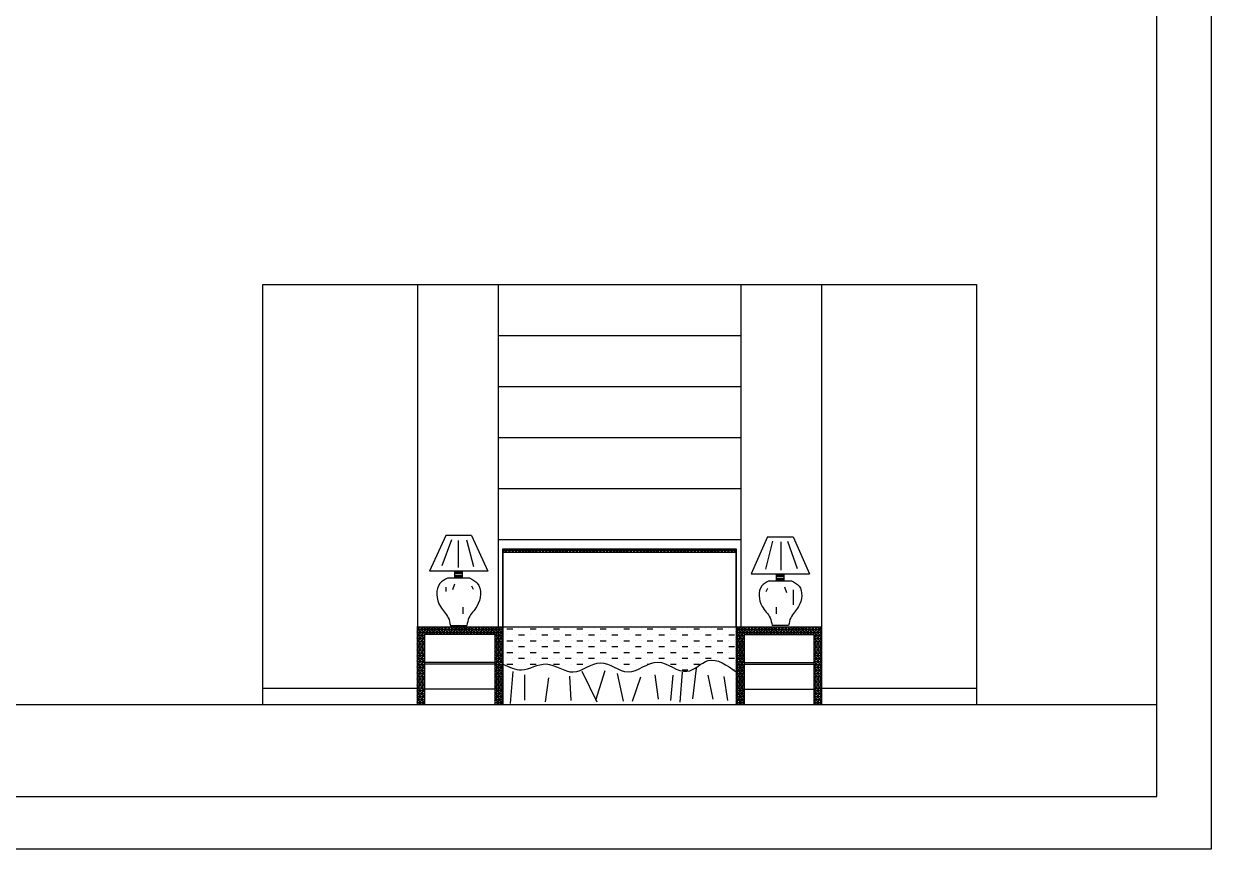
# Model space of a CAD drawing. Header units: inches. Extents: x 8.9 to 51.4, y 11.8 to 36.6.
# Drawn here: x 22.56 to 29.92, y 11.83 to 16.94 of the extents above; entities that cross this region are included whole.
import ezdxf

# ---------------------------------------------------------------- set-up
doc = ezdxf.new("R2010")
doc.units = ezdxf.units.IN
doc.header["$MEASUREMENT"] = 0
for name, color, linetype in [('02', 2, 'Continuous'), ('1', 1, 'Continuous'), ('4', 4, 'Continuous'), ('8', 8, 'Continuous'), ('kadrbm', 4, 'Continuous')]:
    doc.layers.add(name, color=color, linetype=linetype)

# ---------------------------------------------------------------- blocks, each defined once
blk = doc.blocks.new('kadrbm')
at = {"layer": 'kadrbm', "color": 4}
blk.add_lwpolyline([(0, 0), (0, 24.7972), (21, 24.7972), (21, 0), (0, 0)], close=True, dxfattribs=at)
blk.add_lwpolyline([(20.6631, 0.3257), (20.6631, 24.4603), (0.3369, 24.4603), (0.3369, 0.3257), (20.6631, 0.3257)], dxfattribs=at)

msp = doc.modelspace()

# ---------------------------------------------------------------- hatches: boundary and pattern name
at = {"layer": '8'}
h = msp.add_hatch(dxfattribs=at)
h.set_pattern_fill('NET3', color=256, scale=0.144585, style=0)
h.set_pattern_definition([(0, (-32.349599, 24.434477), (0, 0.018073125), []), (60, (-32.349599, 24.434477), (-0.0156517854, 0.0090365625), []), (120, (-32.349599, 24.434477), (-0.0156517854, -0.0090365625), [])])
h.paths.add_polyline_path([(25.5308, 13.6884), (25.5308, 13.6691), (26.9767, 13.6691), (26.9767, 13.6884)])
h = msp.add_hatch(dxfattribs=at)
h.set_pattern_fill('NET3', color=256, scale=0.144585, style=0)
h.set_pattern_definition([(0, (63.460455, -21.202275), (0, 0.018073125), []), (60, (63.460455, -21.202275), (-0.0156517854, 0.0090365625), []), (120, (63.460455, -21.202275), (-0.0156517854, -0.0090365625), [])])
h.paths.add_polyline_path([(25.4826, 13.1583), (25.4826, 12.7245), (25.5308, 12.7245), (25.5308, 13.2065), (25.0007, 13.2065), (25.0007, 12.7245), (25.0489, 12.7245), (25.0489, 13.1583)])
h.paths.add_polyline_path([(27.4586, 13.1583), (27.4586, 12.7245), (27.5068, 12.7245), (27.5068, 13.2065), (26.9767, 13.2065), (26.9767, 12.7245), (27.0249, 12.7245), (27.0249, 13.1583)])

# ---------------------------------------------------------------- linework, layer by layer
at = {"layer": '02'}
for p, q in [((25.2128, 13.7451), (25.1529, 13.5842)), ((25.2554, 13.741), (25.2554, 13.5731)), ((25.3071, 13.7451), (25.3497, 13.5802)), ((27.2004, 13.7367), (27.1578, 13.5635)), ((27.2521, 13.7327), (27.2521, 13.5564)), ((27.2947, 13.7367), (27.3546, 13.5676)), ((25.5308, 13.6691), (26.9767, 13.6691)), ((25.2807, 13.5438), (25.2345, 13.5438)), ((25.2807, 13.5361), (25.2345, 13.5361)), ((25.2321, 13.4697), (25.2199, 13.4352)), ((25.2807, 13.5235), (25.2345, 13.5233)), ((25.2807, 13.5158), (25.2345, 13.5156)), ((25.3366, 13.4596), (25.3467, 13.4403)), ((27.2268, 13.5271), (27.2731, 13.5271)), ((27.2268, 13.5194), (27.2731, 13.5194)), ((27.2268, 13.5069), (27.2731, 13.5067)), ((27.2268, 13.4992), (27.2731, 13.4989)), ((25.1783, 13.4514), (25.1783, 13.4251)), ((27.171, 13.4429), (27.1608, 13.4236)), ((27.2754, 13.453), (27.2876, 13.4186)), ((27.3292, 13.4348), (27.3292, 13.3418)), ((25.2838, 13.3276), (25.2828, 13.286)), ((27.2237, 13.3276), (27.2247, 13.286)), ((25.5567, 13.193), (25.5928, 13.193)), ((25.629, 13.193), (25.629, 13.193)), ((25.6651, 13.193), (25.6651, 13.193)), ((25.7013, 13.193), (25.7374, 13.193)), ((25.7736, 13.193), (25.7736, 13.193)), ((25.8097, 13.193), (25.8097, 13.193)), ((25.8459, 13.193), (25.882, 13.193)), ((25.9182, 13.193), (25.9182, 13.193)), ((25.9543, 13.193), (25.9543, 13.193)), ((25.9904, 13.193), (26.0266, 13.193)), ((26.0627, 13.193), (26.0627, 13.193)), ((26.0989, 13.193), (26.0989, 13.193)), ((26.135, 13.193), (26.1712, 13.193)), ((26.2073, 13.193), (26.2073, 13.193)), ((26.2435, 13.193), (26.2435, 13.193)), ((26.2796, 13.193), (26.3158, 13.193)), ((26.3519, 13.193), (26.3519, 13.193)), ((26.3881, 13.193), (26.3881, 13.193)), ((26.4242, 13.193), (26.4603, 13.193)), ((26.4965, 13.193), (26.4965, 13.193)), ((26.5326, 13.193), (26.5326, 13.193)), ((26.5688, 13.193), (26.6049, 13.193)), ((26.6411, 13.193), (26.6411, 13.193)), ((26.6772, 13.193), (26.6772, 13.193)), ((26.7134, 13.193), (26.7495, 13.193)), ((26.7857, 13.193), (26.7857, 13.193)), ((26.8218, 13.193), (26.8218, 13.193)), ((26.858, 13.193), (26.8941, 13.193)), ((26.9303, 13.193), (26.9303, 13.193)), ((26.9664, 13.193), (26.9664, 13.193)), ((25.4826, 13.1583), (25.0489, 13.1583)), ((25.0489, 12.7245), (25.0489, 13.1583)), ((25.4826, 13.1583), (25.4826, 12.7245)), ((25.5567, 13.1568), (25.5567, 13.1568)), ((25.5567, 13.1207), (25.5928, 13.1207)), ((25.5928, 13.1568), (25.5928, 13.1568)), ((25.629, 13.1568), (25.6651, 13.1568)), ((25.629, 13.1207), (25.629, 13.1207)), ((25.6651, 13.1207), (25.6651, 13.1207)), ((25.7013, 13.1568), (25.7013, 13.1568)), ((25.7013, 13.1207), (25.7374, 13.1207)), ((25.7374, 13.1568), (25.7374, 13.1568)), ((25.7736, 13.1568), (25.8097, 13.1568)), ((25.7736, 13.1207), (25.7736, 13.1207)), ((25.8097, 13.1207), (25.8097, 13.1207)), ((25.8459, 13.1568), (25.8459, 13.1568)), ((25.8459, 13.1207), (25.882, 13.1207)), ((25.882, 13.1568), (25.882, 13.1568)), ((25.9182, 13.1568), (25.9543, 13.1568)), ((25.9182, 13.1207), (25.9182, 13.1207)), ((25.9543, 13.1207), (25.9543, 13.1207)), ((25.9904, 13.1568), (25.9904, 13.1568)), ((25.9904, 13.1207), (26.0266, 13.1207)), ((26.0266, 13.1568), (26.0266, 13.1568)), ((26.0627, 13.1568), (26.0989, 13.1568)), ((26.0627, 13.1207), (26.0627, 13.1207)), ((26.0989, 13.1207), (26.0989, 13.1207)), ((26.135, 13.1568), (26.135, 13.1568)), ((26.135, 13.1207), (26.1712, 13.1207)), ((26.1712, 13.1568), (26.1712, 13.1568)), ((26.2073, 13.1568), (26.2435, 13.1568)), ((26.2073, 13.1207), (26.2073, 13.1207)), ((26.2435, 13.1207), (26.2435, 13.1207)), ((26.2796, 13.1568), (26.2796, 13.1568)), ((26.2796, 13.1207), (26.3158, 13.1207)), ((26.3158, 13.1568), (26.3158, 13.1568)), ((26.3519, 13.1568), (26.3881, 13.1568)), ((26.3519, 13.1207), (26.3519, 13.1207)), ((26.3881, 13.1207), (26.3881, 13.1207)), ((26.4242, 13.1568), (26.4242, 13.1568)), ((26.4242, 13.1207), (26.4603, 13.1207)), ((26.4603, 13.1568), (26.4603, 13.1568)), ((26.4965, 13.1568), (26.5326, 13.1568)), ((26.4965, 13.1207), (26.4965, 13.1207)), ((26.5326, 13.1207), (26.5326, 13.1207)), ((26.5688, 13.1568), (26.5688, 13.1568)), ((26.5688, 13.1207), (26.6049, 13.1207)), ((26.6049, 13.1568), (26.6049, 13.1568)), ((26.6411, 13.1568), (26.6772, 13.1568)), ((26.6411, 13.1207), (26.6411, 13.1207)), ((26.6772, 13.1207), (26.6772, 13.1207)), ((26.7134, 13.1568), (26.7134, 13.1568)), ((26.7134, 13.1207), (26.7495, 13.1207)), ((26.7495, 13.1568), (26.7495, 13.1568)), ((26.7857, 13.1568), (26.8218, 13.1568)), ((26.7857, 13.1207), (26.7857, 13.1207)), ((26.8218, 13.1207), (26.8218, 13.1207)), ((26.858, 13.1568), (26.858, 13.1568)), ((26.858, 13.1207), (26.8941, 13.1207)), ((26.8941, 13.1568), (26.8941, 13.1568)), ((26.9303, 13.1568), (26.9664, 13.1568)), ((26.9303, 13.1207), (26.9303, 13.1207)), ((26.9664, 13.1207), (26.9664, 13.1207)), ((27.0249, 13.1583), (27.4586, 13.1583)), ((27.0249, 13.1583), (27.0249, 12.7245)), ((27.4586, 12.7245), (27.4586, 13.1583)), ((25.5567, 13.0846), (25.5567, 13.0846)), ((25.5567, 13.0484), (25.5928, 13.0484)), ((25.5928, 13.0846), (25.5928, 13.0846)), ((25.629, 13.0846), (25.6651, 13.0846)), ((25.629, 13.0484), (25.629, 13.0484)), ((25.6651, 13.0484), (25.6651, 13.0484)), ((25.7013, 13.0846), (25.7013, 13.0846)), ((25.7013, 13.0484), (25.7374, 13.0484)), ((25.7374, 13.0846), (25.7374, 13.0846)), ((25.7736, 13.0846), (25.8097, 13.0846)), ((25.7736, 13.0484), (25.7736, 13.0484)), ((25.8097, 13.0484), (25.8097, 13.0484)), ((25.8459, 13.0846), (25.8459, 13.0846)), ((25.8459, 13.0484), (25.882, 13.0484)), ((25.882, 13.0846), (25.882, 13.0846)), ((25.9182, 13.0846), (25.9543, 13.0846)), ((25.9182, 13.0484), (25.9182, 13.0484)), ((25.9543, 13.0484), (25.9543, 13.0484)), ((25.9904, 13.0846), (25.9904, 13.0846)), ((25.9904, 13.0484), (26.0266, 13.0484)), ((26.0266, 13.0846), (26.0266, 13.0846)), ((26.0627, 13.0846), (26.0989, 13.0846)), ((26.0627, 13.0484), (26.0627, 13.0484)), ((26.0989, 13.0484), (26.0989, 13.0484)), ((26.135, 13.0846), (26.135, 13.0846)), ((26.135, 13.0484), (26.1712, 13.0484)), ((26.1712, 13.0846), (26.1712, 13.0846)), ((26.2073, 13.0846), (26.2435, 13.0846)), ((26.2073, 13.0484), (26.2073, 13.0484)), ((26.2435, 13.0484), (26.2435, 13.0484)), ((26.2796, 13.0846), (26.2796, 13.0846)), ((26.2796, 13.0484), (26.3158, 13.0484)), ((26.3158, 13.0846), (26.3158, 13.0846)), ((26.3519, 13.0846), (26.3881, 13.0846)), ((26.3519, 13.0484), (26.3519, 13.0484)), ((26.3881, 13.0484), (26.3881, 13.0484)), ((26.4242, 13.0846), (26.4242, 13.0846)), ((26.4242, 13.0484), (26.4603, 13.0484)), ((26.4603, 13.0846), (26.4603, 13.0846)), ((26.4965, 13.0846), (26.5326, 13.0846)), ((26.4965, 13.0484), (26.4965, 13.0484)), ((26.5326, 13.0484), (26.5326, 13.0484)), ((26.5688, 13.0846), (26.5688, 13.0846)), ((26.5688, 13.0484), (26.6049, 13.0484)), ((26.6049, 13.0846), (26.6049, 13.0846)), ((26.6411, 13.0846), (26.6772, 13.0846)), ((26.6411, 13.0484), (26.6411, 13.0484)), ((26.6772, 13.0484), (26.6772, 13.0484)), ((26.7134, 13.0846), (26.7134, 13.0846)), ((26.7134, 13.0484), (26.7495, 13.0484)), ((26.7495, 13.0846), (26.7495, 13.0846)), ((26.7857, 13.0846), (26.8218, 13.0846)), ((26.7857, 13.0484), (26.7857, 13.0484)), ((26.8218, 13.0484), (26.8218, 13.0484)), ((26.858, 13.0846), (26.858, 13.0846)), ((26.858, 13.0484), (26.8941, 13.0484)), ((26.8941, 13.0846), (26.8941, 13.0846)), ((26.9303, 13.0846), (26.9664, 13.0846)), ((26.9303, 13.0484), (26.9303, 13.0484)), ((26.9664, 13.0484), (26.9664, 13.0484)), ((25.4826, 12.9848), (25.0489, 12.9848)), ((25.4826, 12.9751), (25.0489, 12.9751)), ((25.5567, 13.0123), (25.5567, 13.0123)), ((25.5567, 12.9761), (25.5928, 12.9761)), ((25.5928, 13.0123), (25.5928, 13.0123)), ((25.629, 13.0123), (25.6651, 13.0123)), ((25.629, 12.9761), (25.629, 12.9761)), ((25.6651, 12.9761), (25.6651, 12.9761)), ((25.7013, 13.0123), (25.7013, 13.0123)), ((25.7013, 12.9761), (25.7374, 12.9761)), ((25.7374, 13.0123), (25.7374, 13.0123)), ((25.7736, 13.0123), (25.8097, 13.0123)), ((25.7736, 12.9761), (25.7736, 12.9761)), ((25.8097, 12.9761), (25.8097, 12.9761)), ((25.8459, 13.0123), (25.8459, 13.0123)), ((25.8459, 12.9761), (25.882, 12.9761)), ((25.882, 13.0123), (25.882, 13.0123)), ((25.9182, 13.0123), (25.9543, 13.0123)), ((25.9182, 12.9761), (25.9182, 12.9761)), ((25.9543, 12.9761), (25.9543, 12.9761)), ((25.9904, 13.0123), (25.9904, 13.0123)), ((25.9904, 12.9761), (26.0266, 12.9761)), ((26.0266, 13.0123), (26.0266, 13.0123)), ((26.0627, 13.0123), (26.0989, 13.0123)), ((26.0627, 12.9761), (26.0627, 12.9761)), ((26.0989, 12.9761), (26.0989, 12.9761)), ((26.135, 13.0123), (26.135, 13.0123)), ((26.1712, 13.0123), (26.1712, 13.0123)), ((26.2073, 13.0123), (26.2435, 13.0123)), ((26.2073, 12.9761), (26.2073, 12.9761)), ((26.2435, 12.9761), (26.2435, 12.9761)), ((26.2796, 13.0123), (26.2796, 13.0123)), ((26.2796, 12.9761), (26.3158, 12.9761)), ((26.3158, 13.0123), (26.3158, 13.0123)), ((26.3519, 13.0123), (26.3881, 13.0123)), ((26.3519, 12.9761), (26.3519, 12.9761)), ((26.3881, 12.9761), (26.3881, 12.9761)), ((26.4242, 13.0123), (26.4242, 13.0123)), ((26.4242, 12.9761), (26.4381, 12.9761)), ((26.4603, 13.0123), (26.4603, 13.0123)), ((26.4965, 13.0123), (26.5326, 13.0123)), ((26.5688, 13.0123), (26.5688, 13.0123)), ((26.5688, 12.9761), (26.6049, 12.9761)), ((26.6049, 13.0123), (26.6049, 13.0123)), ((26.6411, 13.0123), (26.6772, 13.0123)), ((26.6411, 12.9761), (26.6411, 12.9761)), ((26.6772, 12.9761), (26.6772, 12.9761)), ((26.729, 12.9513), (26.7056, 12.7616)), ((26.7134, 13.0123), (26.7134, 13.0123)), ((26.7134, 12.9761), (26.7495, 12.9761)), ((26.7495, 13.0123), (26.7495, 13.0123)), ((26.7857, 13.0123), (26.8218, 13.0123)), ((26.858, 13.0123), (26.858, 13.0123)), ((26.8941, 13.0123), (26.8941, 13.0123)), ((26.9303, 13.0123), (26.9664, 13.0123)), ((26.9303, 12.9761), (26.9303, 12.9761)), ((26.9664, 12.9761), (26.9664, 12.9761)), ((27.0249, 12.9848), (27.4586, 12.9848)), ((27.0249, 12.9751), (27.4586, 12.9751)), ((25.5941, 12.9298), (25.5765, 12.7323)), ((25.6646, 12.9102), (25.6665, 12.7519)), ((25.8133, 12.8907), (25.7937, 12.7421)), ((25.9444, 12.9005), (25.9522, 12.7499)), ((26.0207, 12.9318), (26.1127, 12.7421)), ((26.1635, 12.9337), (26.1048, 12.7499)), ((26.2398, 12.9181), (26.277, 12.746)), ((26.3846, 12.8946), (26.3318, 12.744)), ((26.4727, 12.9102), (26.4942, 12.7577)), ((26.5842, 12.9063), (26.5705, 12.7499)), ((26.6424, 12.9254), (26.6267, 12.7396)), ((26.6411, 12.94), (26.6772, 12.94)), ((26.8014, 12.9063), (26.8308, 12.7577)), ((26.8993, 12.8985), (26.9227, 12.7499)), ((26.9591, 12.94), (26.9664, 12.94))]:
    msp.add_line(p, q, dxfattribs=at)
msp.add_spline([(25.5308, 12.976), (25.6471, 12.9402), (25.7992, 12.9768), (25.9678, 12.9274), (26.1364, 12.9841), (26.3069, 12.9274), (26.4919, 12.9878), (26.6715, 12.931), (26.8035, 12.997), (26.9768, 12.9272)], degree=3, dxfattribs=at)
at = {"layer": '1'}
for p, q in [((24.0452, 15.3245), (28.4652, 15.3245)), ((24.0452, 12.7245), (24.0452, 15.3245)), ((25.0052, 12.7245), (25.0052, 15.3245)), ((25.5052, 12.7245), (25.5052, 15.3245)), ((27.0052, 15.3245), (27.0052, 12.7245)), ((27.5052, 15.3245), (27.5052, 12.7245)), ((28.4652, 15.3245), (28.4652, 12.7245)), ((25.5052, 15.009), (27.0052, 15.009)), ((25.5052, 14.6934), (27.0052, 14.6934)), ((25.5052, 14.3778), (27.0052, 14.3778)), ((25.5052, 14.0623), (27.0052, 14.0623)), ((25.178, 13.7714), (25.0764, 13.5515)), ((25.3372, 13.7714), (25.178, 13.7714)), ((25.3372, 13.7714), (25.4388, 13.5515)), ((27.1704, 13.7631), (27.0687, 13.5348)), ((27.1704, 13.7631), (27.3295, 13.7631)), ((27.3295, 13.7631), (27.4311, 13.5348)), ((25.5052, 13.7467), (27.0052, 13.7467)), ((25.5308, 13.6884), (26.9767, 13.6884)), ((25.5308, 13.6884), (25.5308, 12.7245)), ((25.5308, 13.2065), (25.5308, 13.6884)), ((26.9767, 13.6884), (26.9767, 12.7245)), ((26.9767, 13.2065), (26.9767, 13.6884)), ((25.4388, 13.5515), (25.0764, 13.5515)), ((25.2345, 13.508), (25.2345, 13.5515)), ((25.2807, 13.508), (25.2807, 13.5515)), ((27.0687, 13.5348), (27.4311, 13.5348)), ((27.2268, 13.4913), (27.2268, 13.5348)), ((27.2731, 13.4913), (27.2731, 13.5348)), ((25.3263, 13.5083), (25.1888, 13.5077)), ((25.3263, 13.5083), (25.3263, 13.5083)), ((27.1812, 13.4917), (27.1812, 13.4917)), ((27.1812, 13.4917), (27.3187, 13.491)), ((25.0007, 13.2065), (27.5068, 13.2065)), ((25.0007, 13.2065), (25.0007, 12.7245)), ((25.2065, 13.2148), (25.3087, 13.2148)), ((27.301, 13.2148), (27.1988, 13.2148)), ((25.0052, 12.8245), (24.0452, 12.8245)), ((25.4826, 12.8209), (25.0489, 12.8209)), ((27.0249, 12.8209), (27.4586, 12.8209)), ((28.4652, 12.8245), (27.5052, 12.8245)), ((28.4652, 12.7245), (24.0452, 12.7245))]:
    msp.add_line(p, q, dxfattribs=at)
for points in [[(25.1888, 13.5077), (25.1418, 13.4754), (25.1447, 13.3323), (25.1937, 13.2618), (25.2065, 13.2148)], [(25.3263, 13.5083), (25.3734, 13.476), (25.3704, 13.333), (25.3214, 13.2625), (25.3087, 13.2148)], [(27.1812, 13.4917), (27.1341, 13.4594), (27.1371, 13.333), (27.1861, 13.2625), (27.1988, 13.2148)], [(27.3187, 13.491), (27.3657, 13.4587), (27.3628, 13.3323), (27.3138, 13.2618), (27.301, 13.2148)]]:
    msp.add_spline(points, degree=3, dxfattribs=at)
at = {"layer": '4'}
msp.add_line((29.5811, 12.7245), (9.2549, 12.7245), dxfattribs=at)

# ---------------------------------------------------------------- block references
at = {"layer": 'kadrbm'}
msp.add_blockref('kadrbm', (8.918, 11.83), dxfattribs=at)

doc.saveas('drawing.dxf')
